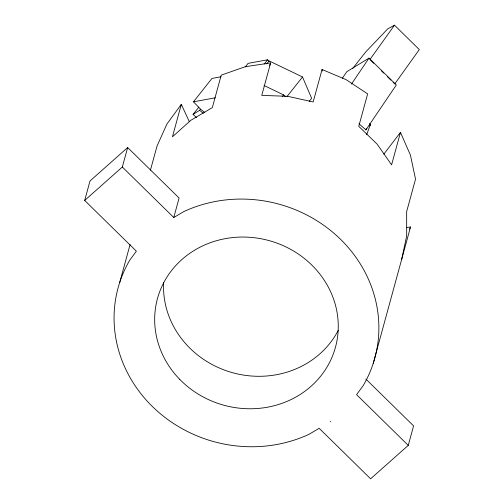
<?xml version="1.0" encoding="UTF-8"?>
<svg xmlns="http://www.w3.org/2000/svg" width="504" height="504" viewBox="0 0 504 504"><rect width="100%" height="100%" fill="white"/><g stroke="black" fill="none" stroke-linecap="round" stroke-linejoin="round"><path stroke-width="0.76" d="M401.65 259.472L406.684 235.859L406.652 211.598L415.535 179.128L410.439 155.15L400.478 132.382L383.809 154.18M358.955 123.776L365.942 129.906L366.326 128.501M365.835 379.027L413.589 425.899L408.253 445.379L370.61 478.8L319.171 428.312L309.034 434.291A133.075 123.127 15.3 0 1 152.958 407.062A133.075 123.127 15.3 0 1 129.623 260.385L136.37 251.175L84.685 200.441L90.014 180.961L127.663 147.54L179.096 198.022L173.767 217.507L122.333 167.019L127.663 147.54M119.719 282.442L130.089 244.522M150.412 170.232L157.028 146.065L166.931 124.009L181.32 104.353L189.214 121.451M181.32 104.353L172.437 136.823L190.77 120.33L212.335 107.623L221.218 75.153L245.19 66.73L270.635 62.912L261.752 95.382L287.708 96.314L313.173 101.959L322.056 69.489L346.053 79.632L367.649 93.883L358.766 126.353L377.143 144.163L391.595 164.852L400.478 132.382M373.225 363.378L410.533 226.995L406.659 227.506M366.654 134.631L370.471 124.438L369.508 123.53M269.426 65.772L270.635 62.912M409.576 229.131L410.533 226.995M369.615 125.761L370.471 124.438L369.482 125.653M342.386 78.202L346.765 71.713L368.997 58.124L396.32 84.943L365.942 129.906M351.452 84.099L368.997 58.124M393.107 82.291L394.758 83.916L419.315 49.575L394.481 25.2L369.923 59.535L373.792 63.328M352.693 68.494L365.576 52.101L387.664 28.936L394.481 25.2M204.813 112.531L200.479 109.147L193.473 101.802L211.957 78.435L220.998 76.778M196.535 117.583L193.089 114.402L198.897 107.056M193.089 114.402L199.553 110.319L200.479 109.147M245.215 67.019L248.113 63.359L267.58 59.793L269.205 61.501M264.197 64.065L267.58 59.793M266.666 63.958L269.086 60.902L302.507 76.973L311.63 98.28L309.21 101.335M282.202 96.724L283.632 94.922L285.264 96.522M287.015 96.554L302.507 76.973M84.685 200.441L122.333 167.019M173.767 217.507L183.91 211.535A133.075 123.127 15.3 0 1 339.979 238.764A133.075 123.127 15.3 0 1 363.321 385.434L356.574 394.651L408.253 445.379M330.221 421.804L330.599 421.583M193.473 101.802L215.328 97.801M264.039 85.497L283.632 94.922M199.553 110.319L203.269 113.217M381.515 70.913L383.72 73.08M387.589 76.873L390.896 80.123M322.056 69.489L322.352 71.032M338.209 330.448A92.27 85.365 15.3 0 1 232.754 372.758A92.27 85.365 15.3 0 1 163.674 282.549M179.544 379.159A92.27 85.365 15.3 0 0 334.354 350.967A92.27 85.365 15.3 0 0 225.515 238.606A92.27 85.365 15.3 0 0 179.544 379.159"/></g></svg>
